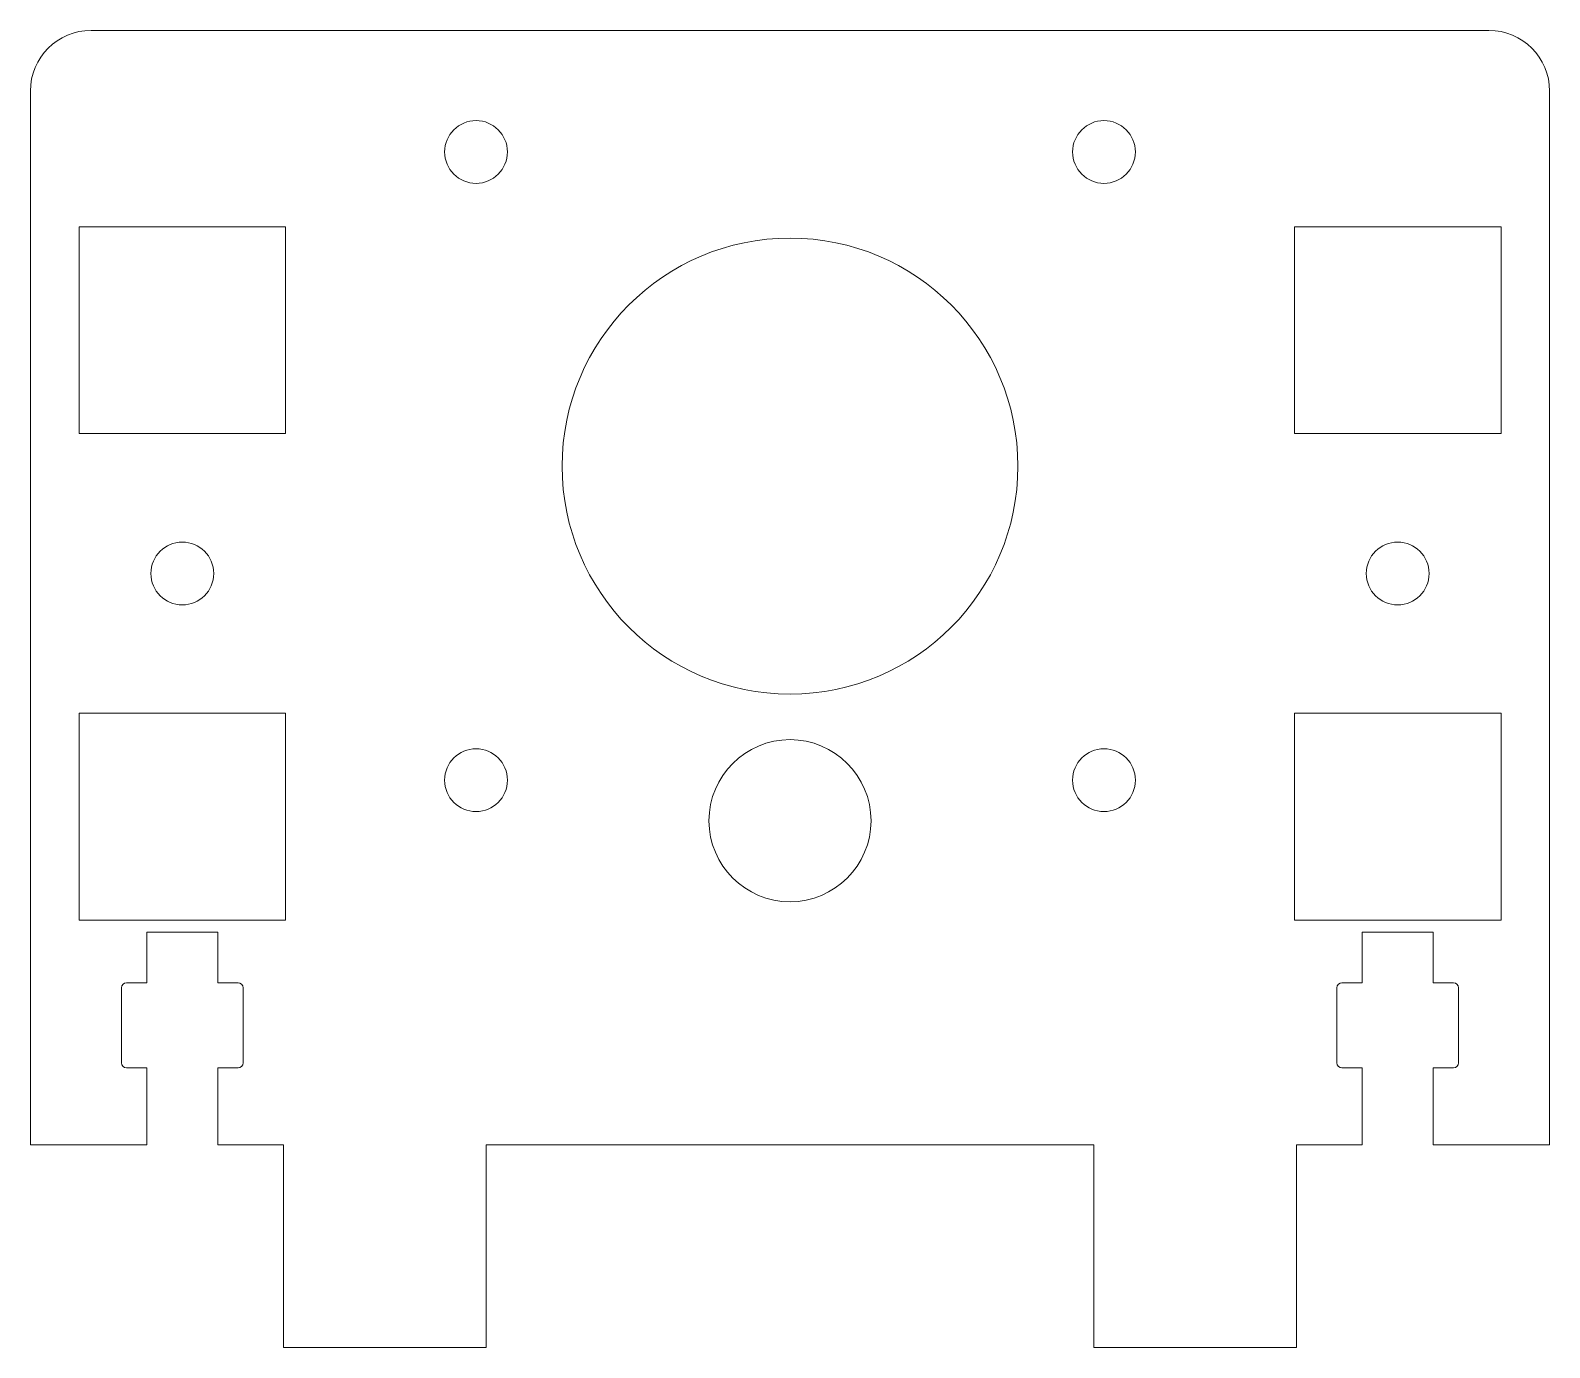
# Model space of a CAD drawing. Header units: millimetres. Extents: x -37.5 to 37.5, y -36 to 29.
import ezdxf

# ---------------------------------------------------------------- set-up
doc = ezdxf.new("R2010")
doc.units = ezdxf.units.MM

msp = doc.modelspace()

# ---------------------------------------------------------------- linework, layer by layer
at = {"color": 7, "linetype": 'Continuous', "lineweight": 15}
for p, q in [((34.5, 29), (-34.5, 29)), ((-37.5, 26), (-37.5, -26)), ((37.5, 26), (37.5, -26)), ((-24.9, 19.3), (-35.1, 19.3)), ((-35.1, 19.3), (-35.1, 9.1)), ((-24.9, 9.1), (-24.9, 19.3)), ((24.9, 9.1), (24.9, 19.3)), ((24.9, 19.3), (35.1, 19.3)), ((35.1, 19.3), (35.1, 9.1)), ((-35.1, 9.1), (-24.9, 9.1)), ((35.1, 9.1), (24.9, 9.1)), ((-35.1, -4.7), (-35.1, -14.9)), ((-24.9, -4.7), (-35.1, -4.7)), ((-24.9, -14.9), (-24.9, -4.7)), ((24.9, -14.9), (24.9, -4.7)), ((24.9, -4.7), (35.1, -4.7)), ((35.1, -4.7), (35.1, -14.9)), ((-35.1, -14.9), (-24.9, -14.9)), ((35.1, -14.9), (24.9, -14.9)), ((-31.75, -15.5), (-31.75, -18)), ((-28.25, -15.5), (-31.75, -15.5)), ((-28.25, -18), (-28.25, -15.5)), ((28.25, -18), (28.25, -15.5)), ((28.25, -15.5), (31.75, -15.5)), ((31.75, -15.5), (31.75, -18)), ((-31.75, -18), (-32.75, -18)), ((-27.25, -18), (-28.25, -18)), ((27.25, -18), (28.25, -18)), ((31.75, -18), (32.75, -18)), ((-33, -18.25), (-33, -21.95)), ((-27, -21.95), (-27, -18.25)), ((27, -21.95), (27, -18.25)), ((33, -18.25), (33, -21.95)), ((-32.75, -22.2), (-31.75, -22.2)), ((-31.75, -22.2), (-31.75, -26)), ((-28.25, -22.2), (-27.25, -22.2)), ((-28.25, -26), (-28.25, -22.2)), ((28.25, -22.2), (27.25, -22.2)), ((28.25, -26), (28.25, -22.2)), ((32.75, -22.2), (31.75, -22.2)), ((31.75, -22.2), (31.75, -26)), ((-37.5, -26), (-31.75, -26)), ((-28.25, -26), (-25, -26)), ((-25, -26), (-25, -36)), ((-15, -36), (-15, -26)), ((-15, -26), (15, -26)), ((15, -36), (15, -26)), ((25, -26), (25, -36)), ((28.25, -26), (25, -26)), ((37.5, -26), (31.75, -26)), ((-25, -36), (-15, -36)), ((25, -36), (15, -36))]:
    msp.add_line(p, q, dxfattribs=at)
for centre, radius in [((-15.5, 23), 1.55), ((15.5, 23), 1.55), ((0, 7.5), 11.25), ((-30, 2.2), 1.55), ((30, 2.2), 1.55), ((0, -10), 4), ((-15.5, -8), 1.55), ((15.5, -8), 1.55)]:
    msp.add_circle(centre, radius, dxfattribs=at)
for centre, radius, start, end in [((-34.5, 26), 3, 90, 180), ((34.5, 26), 3, 0, 90), ((-32.75, -18.25), 0.25, 90, 180), ((-27.25, -18.25), 0.25, 0, 90), ((27.25, -18.25), 0.25, 90, 180), ((32.75, -18.25), 0.25, 0, 90), ((-32.75, -21.95), 0.25, 180, 270), ((-27.25, -21.95), 0.25, 270, 0), ((27.25, -21.95), 0.25, 180, 270), ((32.75, -21.95), 0.25, 270, 0)]:
    msp.add_arc(centre, radius, start, end, dxfattribs=at)

doc.saveas('drawing.dxf')
